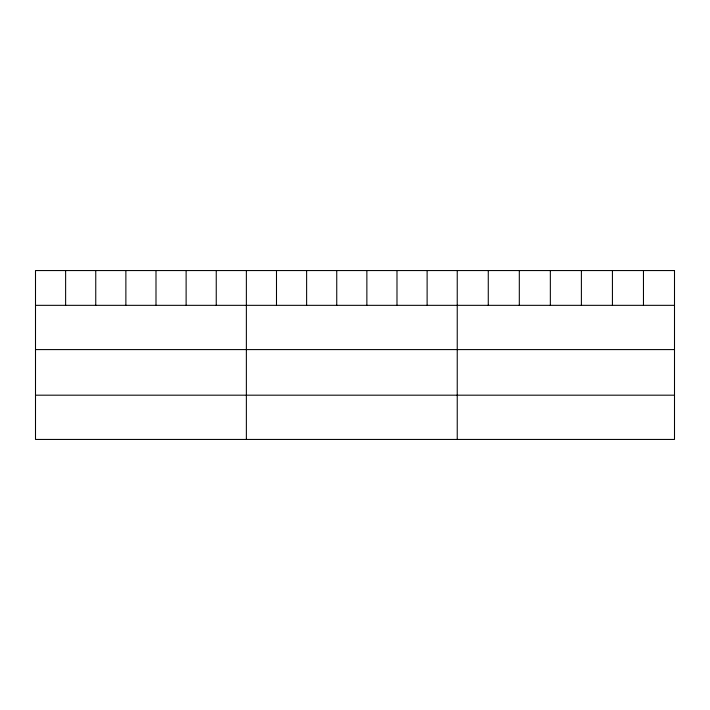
<?xml version="1.0" encoding="UTF-8"?>
<svg xmlns="http://www.w3.org/2000/svg" width="710" height="710" viewBox="0 0 710 710"><rect width="100%" height="100%" fill="white"/><g stroke="black" fill="none" stroke-linecap="round" stroke-linejoin="round"><path stroke-width="1.06" d="M35.5 305.336L674.5 305.336M35.5 349.586L674.5 349.586M35.5 395.186L674.5 395.186M643.464 270.554L643.464 305.336M612.428 270.554L612.428 305.336M581.392 270.554L581.392 305.336M550.348 270.554L550.348 305.336M519.312 270.554L519.312 305.336M488.276 270.554L488.276 305.336M457.24 270.554L457.24 439.446M427.118 270.554L427.118 305.336M396.988 270.554L396.988 305.336M366.866 270.554L366.866 305.336M336.744 270.554L336.744 305.336M306.622 270.554L306.622 305.336M276.492 270.554L276.492 305.336M246.37 270.554L246.37 439.446M216.248 270.554L216.248 305.336M186.118 270.554L186.118 305.336M155.996 270.554L155.996 305.336M125.874 270.554L125.874 305.336M95.752 270.554L95.752 305.336M65.622 270.554L65.622 305.336M674.5 270.554L35.5 270.554L35.5 439.446L674.5 439.446L674.5 270.554"/></g></svg>
